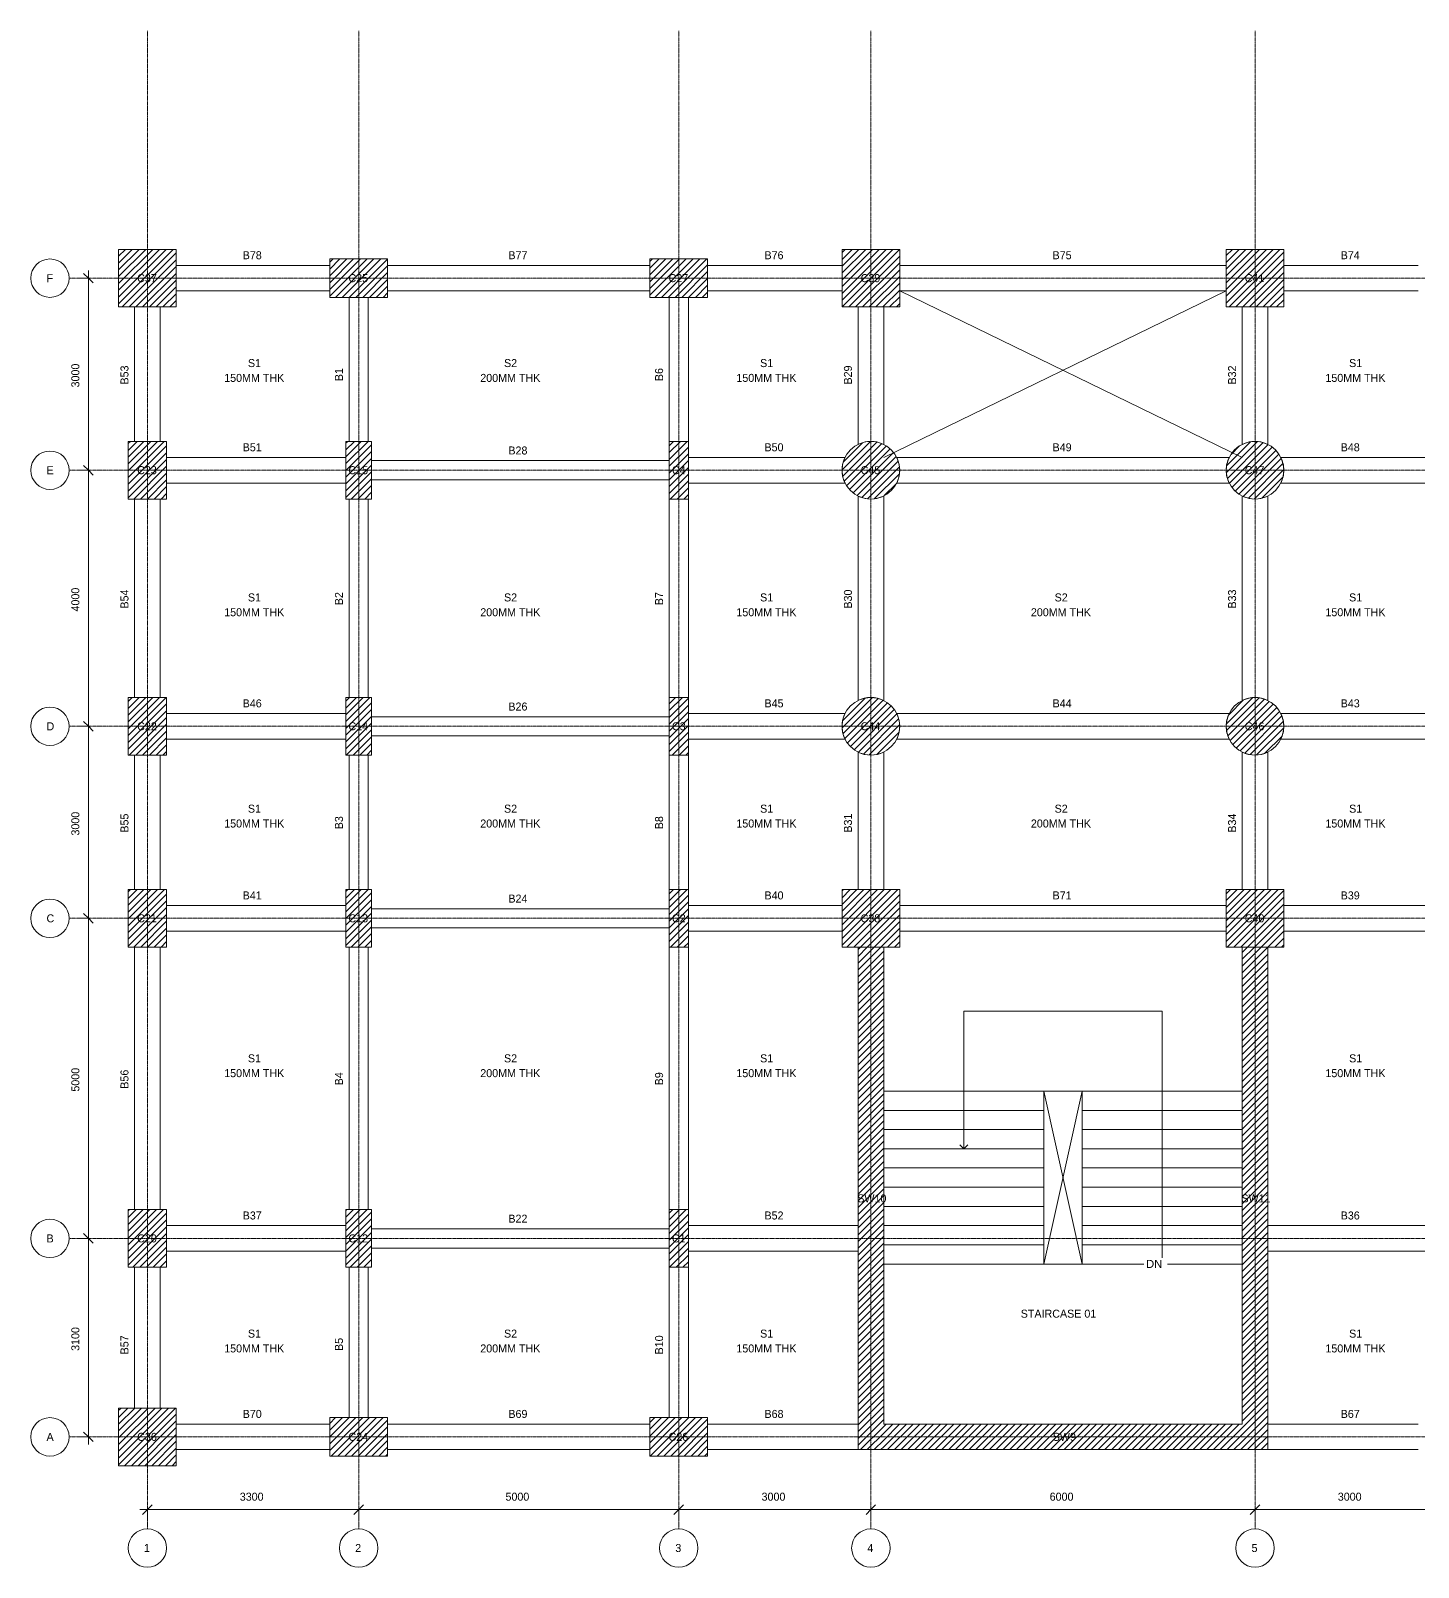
# Model space of a CAD drawing. Header units: millimetres. Extents: x -51718 to 77698, y -8943 to 21865.
# Drawn here: x -2122 to 19550, y -2137 to 21865 of the extents above; entities that cross this region are included whole.
import ezdxf

# ---------------------------------------------------------------- set-up
doc = ezdxf.new("R2010")
doc.units = ezdxf.units.MM
doc.linetypes.add('Grid Line', pattern=[22.225, 12.7, -3.175, 3.175, -3.175])
doc.linetypes.add('Overhead', pattern=[3.96875, 2.38125, -1.5875])
for name, color, linetype, lineweight in [('A-ANNO-DIMS', 211, 'Continuous', 9), ('A-ANNO-DIMS-50', 211, 'Continuous', 9), ('A-DETL', 90, 'Continuous', 18), ('A-FLOR-IDEN', 11, 'Continuous', 9), ('S-BEAM', 12, 'Continuous', 18), ('S-BEAM-IDEN', 2, 'Continuous', 9), ('S-COLS', 52, 'Continuous', 18), ('S-COLS-IDEN', 171, 'Continuous', 9), ('S-GRID', 9, 'Continuous', 9), ('S-GRID-IDEN', 9, 'Continuous', 9), ('S-STRS', 31, 'Continuous', 18), ('S-STRS-ANNO', 31, 'Continuous', 18), ('S-STRS-IDEN', 31, 'Continuous', 18)]:
    doc.layers.add(name, color=color, linetype=linetype, lineweight=lineweight)
doc.styles.add('Arial', font='arial.ttf', dxfattribs={"height": 125})
doc.styles.add('JetBrains Mono', font='JetBrainsMono-VariableFont_wght.ttf', dxfattribs={"height": 125})
doc.dimstyles.new('Diagonal_-_2_5mm_JetBrains_Mono', dxfattribs={"dimscale": 304.8, "dimtxt": 176.918969, "dimasz": 0.492126, "dimexe": 0.393701, "dimexo": 0.246063, "dimgap": 0.287073, "dimtad": 1, "dimdec": 0, "dimzin": 0, "dimdsep": 46, "dimtxsty": 'JetBrains Mono', "dimblk1": 'OBLIQUE', "dimblk2": 'OBLIQUE', "dimsah": 1, "dimcen": 0.09, "dimdle": 0.393701, "dimazin": 0, "dimtfac": 1, "dimtdec": 4, "dimtix": 1, "dimtmove": 0, "dimatfit": 3, "dimfxl": 1, "dimtvp": 1, "dimtfill": 1, "dimtolj": 1, "dimtzin": 0, "dimarcsym": 2})
pattern_1 = [(45, (0, 0), (-53.033, 53.033), [])]

# ---------------------------------------------------------------- blocks, each defined once
blk = doc.blocks.new('Grid - M_Grid Head - Circle-24584-01 1st Floor Lvl_')
at = {"layer": 'S-GRID-IDEN'}
blk.add_circle((0, 0), 6, dxfattribs=at)
blk = doc.blocks.new('DIMBLOCK1-01 1st Floor Lvl_')
at = {"layer": 'A-ANNO-DIMS-50', "lineweight": 35, "transparency": 16777216}
for p, q in [((-300, -1237), (-225, -1162)), ((3000, -1237), (3075, -1162)), ((-300, -1237), (-375, -1312)), ((3000, -1237), (2925, -1312))]:
    blk.add_line(p, q, dxfattribs=at)
at = {"layer": 'A-ANNO-DIMS-50', "transparency": 16777216}
for p, q in [((-420, -1237), (3000, -1237)), ((-300, -1237), (-300, -1206)), ((-300, -1237), (-300, -1357)), ((3000, -1237), (3000, -1206)), ((3000, -1237), (3000, -1357))]:
    blk.add_line(p, q, dxfattribs=at)
at = {"layer": 'A-ANNO-DIMS-50', "color": 0, "transparency": 16777216, "insert": (1143, -972), "char_height": 125, "width": 496.29, "attachment_point": 1, "line_spacing_factor": 1.102871, "style": 'JetBrains Mono', "bg_fill": 3, "box_fill_scale": 1.25, "bg_fill_color": 9, "bg_fill_true_color": 13158600, "bg_fill_transparency": 0}
blk.add_mtext('3300', dxfattribs=at)
blk = doc.blocks.new('_Oblique')
at = {"color": 0, "linetype": 'ByBlock', "lineweight": -2}
blk.add_line((-0.5, -0.5), (0.5, 0.5), dxfattribs=at)
blk = doc.blocks.new('DIMBLOCK2-01 1st Floor Lvl_')
at = {"layer": 'A-ANNO-DIMS-50', "lineweight": 35, "transparency": 16777216}
for p, q in [((3000, -1237), (3075, -1162)), ((8000, -1237), (8075, -1162)), ((3000, -1237), (2925, -1312)), ((8000, -1237), (7925, -1312))]:
    blk.add_line(p, q, dxfattribs=at)
at = {"layer": 'A-ANNO-DIMS-50', "transparency": 16777216}
for p, q in [((3000, -1237), (3000, -1206)), ((3000, -1237), (8000, -1237)), ((3000, -1237), (3000, -1357)), ((8000, -1237), (8000, -1206)), ((8000, -1237), (8000, -1357))]:
    blk.add_line(p, q, dxfattribs=at)
at = {"layer": 'A-ANNO-DIMS-50', "color": 0, "transparency": 16777216, "insert": (5293, -972), "char_height": 125, "width": 496.29, "attachment_point": 1, "line_spacing_factor": 1.102871, "style": 'JetBrains Mono', "bg_fill": 3, "box_fill_scale": 1.25, "bg_fill_color": 9, "bg_fill_true_color": 13158600, "bg_fill_transparency": 0}
blk.add_mtext('5000', dxfattribs=at)
blk = doc.blocks.new('DIMBLOCK3-01 1st Floor Lvl_')
at = {"layer": 'A-ANNO-DIMS-50', "lineweight": 35, "transparency": 16777216}
for p, q in [((8000, -1237), (8075, -1162)), ((11000, -1237), (11075, -1162)), ((8000, -1237), (7925, -1312)), ((11000, -1237), (10925, -1312))]:
    blk.add_line(p, q, dxfattribs=at)
at = {"layer": 'A-ANNO-DIMS-50', "transparency": 16777216}
for p, q in [((8000, -1237), (8000, -1206)), ((8000, -1237), (11000, -1237)), ((8000, -1237), (8000, -1357)), ((11000, -1237), (11000, -1206)), ((11000, -1237), (11000, -1357))]:
    blk.add_line(p, q, dxfattribs=at)
at = {"layer": 'A-ANNO-DIMS-50', "color": 0, "transparency": 16777216, "insert": (9293, -972), "char_height": 125, "width": 496.29, "attachment_point": 1, "line_spacing_factor": 1.102871, "style": 'JetBrains Mono', "bg_fill": 3, "box_fill_scale": 1.25, "bg_fill_color": 9, "bg_fill_true_color": 13158600, "bg_fill_transparency": 0}
blk.add_mtext('3000', dxfattribs=at)
blk = doc.blocks.new('DIMBLOCK4-01 1st Floor Lvl_')
at = {"layer": 'A-ANNO-DIMS-50', "lineweight": 35, "transparency": 16777216}
for p, q in [((11000, -1237), (11075, -1162)), ((17000, -1237), (17075, -1162)), ((11000, -1237), (10925, -1312)), ((17000, -1237), (16925, -1312))]:
    blk.add_line(p, q, dxfattribs=at)
at = {"layer": 'A-ANNO-DIMS-50', "transparency": 16777216}
for p, q in [((11000, -1237), (11000, -1206)), ((11000, -1237), (17000, -1237)), ((11000, -1237), (11000, -1357)), ((17000, -1237), (17000, -1206)), ((17000, -1237), (17000, -1357))]:
    blk.add_line(p, q, dxfattribs=at)
at = {"layer": 'A-ANNO-DIMS-50', "color": 0, "transparency": 16777216, "insert": (13793, -972), "char_height": 125, "width": 496.29, "attachment_point": 1, "line_spacing_factor": 1.102871, "style": 'JetBrains Mono', "bg_fill": 3, "box_fill_scale": 1.25, "bg_fill_color": 9, "bg_fill_true_color": 13158600, "bg_fill_transparency": 0}
blk.add_mtext('6000', dxfattribs=at)
blk = doc.blocks.new('DIMBLOCK5-01 1st Floor Lvl_')
at = {"layer": 'A-ANNO-DIMS-50', "lineweight": 35, "transparency": 16777216}
for p, q in [((17000, -1237), (17075, -1162)), ((20000, -1237), (20075, -1162)), ((17000, -1237), (16925, -1312)), ((20000, -1237), (19925, -1312))]:
    blk.add_line(p, q, dxfattribs=at)
at = {"layer": 'A-ANNO-DIMS-50', "transparency": 16777216}
for p, q in [((17000, -1237), (17000, -1206)), ((17000, -1237), (20000, -1237)), ((17000, -1237), (17000, -1357)), ((20000, -1237), (20000, -1206)), ((20000, -1237), (20000, -1357))]:
    blk.add_line(p, q, dxfattribs=at)
at = {"layer": 'A-ANNO-DIMS-50', "color": 0, "transparency": 16777216, "insert": (18293, -972), "char_height": 125, "width": 496.29, "attachment_point": 1, "line_spacing_factor": 1.102871, "style": 'JetBrains Mono', "bg_fill": 3, "box_fill_scale": 1.25, "bg_fill_color": 9, "bg_fill_true_color": 13158600, "bg_fill_transparency": 0}
blk.add_mtext('3000', dxfattribs=at)
blk = doc.blocks.new('DIMBLOCK8-01 1st Floor Lvl_')
at = {"layer": 'A-ANNO-DIMS-50', "lineweight": 35, "transparency": 16777216}
for p, q in [((-1222, 18000), (-1297, 18075)), ((-1222, 18000), (-1147, 17925)), ((-1222, 15000), (-1297, 15075)), ((-1222, 15000), (-1147, 14925))]:
    blk.add_line(p, q, dxfattribs=at)
at = {"layer": 'A-ANNO-DIMS-50', "transparency": 16777216}
for p, q in [((-1222, 18120), (-1222, 15000)), ((-1222, 18000), (-1342, 18000)), ((-1222, 18000), (-1191, 18000)), ((-1222, 15000), (-1342, 15000)), ((-1222, 15000), (-1191, 15000))]:
    blk.add_line(p, q, dxfattribs=at)
at = {"layer": 'A-ANNO-DIMS-50', "color": 0, "transparency": 16777216, "insert": (-1488, 16293), "char_height": 125, "width": 496.29, "attachment_point": 1, "rotation": 90, "line_spacing_factor": 1.102871, "style": 'JetBrains Mono', "bg_fill": 3, "box_fill_scale": 1.25, "bg_fill_color": 9, "bg_fill_true_color": 13158600, "bg_fill_transparency": 0}
blk.add_mtext('3000', dxfattribs=at)
blk = doc.blocks.new('DIMBLOCK9-01 1st Floor Lvl_')
at = {"layer": 'A-ANNO-DIMS-50', "transparency": 16777216}
for p, q in [((-1222, 15000), (-1342, 15000)), ((-1222, 15000), (-1222, 11000)), ((-1222, 15000), (-1191, 15000)), ((-1222, 11000), (-1342, 11000)), ((-1222, 11000), (-1191, 11000))]:
    blk.add_line(p, q, dxfattribs=at)
at = {"layer": 'A-ANNO-DIMS-50', "lineweight": 35, "transparency": 16777216}
for p, q in [((-1222, 15000), (-1297, 15075)), ((-1222, 15000), (-1147, 14925)), ((-1222, 11000), (-1297, 11075)), ((-1222, 11000), (-1147, 10925))]:
    blk.add_line(p, q, dxfattribs=at)
at = {"layer": 'A-ANNO-DIMS-50', "color": 0, "transparency": 16777216, "insert": (-1488, 12793), "char_height": 125, "width": 496.29, "attachment_point": 1, "rotation": 90, "line_spacing_factor": 1.102871, "style": 'JetBrains Mono', "bg_fill": 3, "box_fill_scale": 1.25, "bg_fill_color": 9, "bg_fill_true_color": 13158600, "bg_fill_transparency": 0}
blk.add_mtext('4000', dxfattribs=at)
blk = doc.blocks.new('DIMBLOCK10-01 1st Floor Lvl_')
at = {"layer": 'A-ANNO-DIMS-50', "lineweight": 35, "transparency": 16777216}
for p, q in [((-1222, 11000), (-1297, 11075)), ((-1222, 11000), (-1147, 10925)), ((-1222, 8000), (-1297, 8075)), ((-1222, 8000), (-1147, 7925))]:
    blk.add_line(p, q, dxfattribs=at)
at = {"layer": 'A-ANNO-DIMS-50', "transparency": 16777216}
for p, q in [((-1222, 11000), (-1342, 11000)), ((-1222, 11000), (-1222, 8000)), ((-1222, 11000), (-1191, 11000)), ((-1222, 8000), (-1342, 8000)), ((-1222, 8000), (-1191, 8000))]:
    blk.add_line(p, q, dxfattribs=at)
at = {"layer": 'A-ANNO-DIMS-50', "color": 0, "transparency": 16777216, "insert": (-1488, 9293), "char_height": 125, "width": 496.29, "attachment_point": 1, "rotation": 90, "line_spacing_factor": 1.102871, "style": 'JetBrains Mono', "bg_fill": 3, "box_fill_scale": 1.25, "bg_fill_color": 9, "bg_fill_true_color": 13158600, "bg_fill_transparency": 0}
blk.add_mtext('3000', dxfattribs=at)
blk = doc.blocks.new('DIMBLOCK11-01 1st Floor Lvl_')
at = {"layer": 'A-ANNO-DIMS-50', "transparency": 16777216}
for p, q in [((-1222, 8000), (-1342, 8000)), ((-1222, 8000), (-1222, 3000)), ((-1222, 8000), (-1191, 8000)), ((-1222, 3000), (-1342, 3000)), ((-1222, 3000), (-1191, 3000))]:
    blk.add_line(p, q, dxfattribs=at)
at = {"layer": 'A-ANNO-DIMS-50', "lineweight": 35, "transparency": 16777216}
for p, q in [((-1222, 8000), (-1297, 8075)), ((-1222, 8000), (-1147, 7925)), ((-1222, 3000), (-1297, 3075)), ((-1222, 3000), (-1147, 2925))]:
    blk.add_line(p, q, dxfattribs=at)
at = {"layer": 'A-ANNO-DIMS-50', "color": 0, "transparency": 16777216, "insert": (-1488, 5293), "char_height": 125, "width": 496.29, "attachment_point": 1, "rotation": 90, "line_spacing_factor": 1.102871, "style": 'JetBrains Mono', "bg_fill": 3, "box_fill_scale": 1.25, "bg_fill_color": 9, "bg_fill_true_color": 13158600, "bg_fill_transparency": 0}
blk.add_mtext('5000', dxfattribs=at)
blk = doc.blocks.new('DIMBLOCK12-01 1st Floor Lvl_')
at = {"layer": 'A-ANNO-DIMS-50', "transparency": 16777216}
for p, q in [((-1222, 3000), (-1342, 3000)), ((-1222, 3000), (-1222, -220)), ((-1222, 3000), (-1191, 3000)), ((-1222, -100), (-1342, -100)), ((-1222, -100), (-1191, -100))]:
    blk.add_line(p, q, dxfattribs=at)
at = {"layer": 'A-ANNO-DIMS-50', "lineweight": 35, "transparency": 16777216}
for p, q in [((-1222, 3000), (-1297, 3075)), ((-1222, 3000), (-1147, 2925)), ((-1222, -100), (-1297, -25)), ((-1222, -100), (-1147, -175))]:
    blk.add_line(p, q, dxfattribs=at)
at = {"layer": 'A-ANNO-DIMS-50', "color": 0, "transparency": 16777216, "insert": (-1488, 1243), "char_height": 125, "width": 496.29, "attachment_point": 1, "rotation": 90, "line_spacing_factor": 1.102871, "style": 'JetBrains Mono', "bg_fill": 3, "box_fill_scale": 1.25, "bg_fill_color": 9, "bg_fill_true_color": 13158600, "bg_fill_transparency": 0}
blk.add_mtext('3100', dxfattribs=at)

msp = doc.modelspace()

# ---------------------------------------------------------------- hatches: boundary and pattern name
at = {"layer": 'S-COLS'}
h = msp.add_hatch(dxfattribs=at)
h.set_pattern_fill('FP_1', color=8, style=0, pattern_type=2)
h.set_pattern_definition(pattern_1)
h.paths.add_polyline_path([(150, 17550), (150, 18450), (-750, 18450), (-750, 17550)])
h = msp.add_hatch(dxfattribs=at)
h.set_pattern_fill('FP_1', color=8, style=0, pattern_type=2)
h.set_pattern_definition(pattern_1)
h.paths.add_polyline_path([(3450, 17700), (3450, 18300), (2550, 18300), (2550, 17700)])
h = msp.add_hatch(dxfattribs=at)
h.set_pattern_fill('FP_1', color=8, style=0, pattern_type=2)
h.set_pattern_definition(pattern_1)
h.paths.add_polyline_path([(8450, 17700), (8450, 18300), (7550, 18300), (7550, 17700)])
h = msp.add_hatch(dxfattribs=at)
h.set_pattern_fill('FP_1', color=8, style=0, pattern_type=2)
h.set_pattern_definition(pattern_1)
h.paths.add_polyline_path([(11450, 17550), (11450, 18450), (10550, 18450), (10550, 17550)])
h = msp.add_hatch(dxfattribs=at)
h.set_pattern_fill('FP_1', color=8, style=0, pattern_type=2)
h.set_pattern_definition(pattern_1)
h.paths.add_polyline_path([(17450, 17550), (17450, 18450), (16550, 18450), (16550, 17550)])
h = msp.add_hatch(dxfattribs=at)
h.set_pattern_fill('FP_1', color=8, style=0, pattern_type=2)
h.set_pattern_definition(pattern_1)
h.paths.add_polyline_path([(0, 14550), (0, 15450), (-600, 15450), (-600, 14550)])
h = msp.add_hatch(dxfattribs=at)
h.set_pattern_fill('FP_1', color=8, style=0, pattern_type=2)
h.set_pattern_definition(pattern_1)
h.paths.add_polyline_path([(3200, 14550), (3200, 15450), (2800, 15450), (2800, 14550)])
h = msp.add_hatch(dxfattribs=at)
h.set_pattern_fill('FP_1', color=8, style=0, pattern_type=2)
h.set_pattern_definition(pattern_1)
h.paths.add_polyline_path([(8150, 14550), (8150, 15450), (7850, 15450), (7850, 14550)])
h = msp.add_hatch(dxfattribs=at)
h.set_pattern_fill('FP_1', color=8, style=0, pattern_type=2)
h.set_pattern_definition(pattern_1)
h.paths.add_polyline_path([(10962.8, 14551.5), (11037.2, 14551.5), (11110.5, 14563.8), (11180.8, 14587.9), (11246.1, 14623.3), (11304.8, 14668.9), (11355.1, 14723.6), (11395.8, 14785.8), (11425.6, 14853.9), (11443.9, 14925.9), (11450, 15000), (11443.9, 15074.1), (11425.6, 15146.1), (11395.8, 15214.2), (11355.1, 15276.4), (11304.8, 15331.1), (11246.1, 15376.7), (11180.8, 15412.1), (11110.5, 15436.2), (11037.2, 15448.5), (10962.8, 15448.5), (10889.5, 15436.2), (10819.2, 15412.1), (10753.9, 15376.7), (10695.2, 15331.1), (10644.9, 15276.4), (10604.2, 15214.2), (10574.4, 15146.1), (10556.1, 15074.1), (10550, 15000), (10556.1, 14925.9), (10574.4, 14853.9), (10604.2, 14785.8), (10644.9, 14723.6), (10695.2, 14668.9), (10753.9, 14623.3), (10819.2, 14587.9), (10889.5, 14563.8)])
h = msp.add_hatch(dxfattribs=at)
h.set_pattern_fill('FP_1', color=8, style=0, pattern_type=2)
h.set_pattern_definition(pattern_1)
h.paths.add_polyline_path([(16962.8, 14551.5), (17037.2, 14551.5), (17110.5, 14563.8), (17180.8, 14587.9), (17246.1, 14623.3), (17304.8, 14668.9), (17355.1, 14723.6), (17395.8, 14785.8), (17425.6, 14853.9), (17443.9, 14925.9), (17450, 15000), (17443.9, 15074.1), (17425.6, 15146.1), (17395.8, 15214.2), (17355.1, 15276.4), (17304.8, 15331.1), (17246.1, 15376.7), (17180.8, 15412.1), (17110.5, 15436.2), (17037.2, 15448.5), (16962.8, 15448.5), (16889.5, 15436.2), (16819.2, 15412.1), (16753.9, 15376.7), (16695.2, 15331.1), (16644.9, 15276.4), (16604.2, 15214.2), (16574.4, 15146.1), (16556.1, 15074.1), (16550, 15000), (16556.1, 14925.9), (16574.4, 14853.9), (16604.2, 14785.8), (16644.9, 14723.6), (16695.2, 14668.9), (16753.9, 14623.3), (16819.2, 14587.9), (16889.5, 14563.8)])
h = msp.add_hatch(dxfattribs=at)
h.set_pattern_fill('FP_1', color=8, style=0, pattern_type=2)
h.set_pattern_definition(pattern_1)
h.paths.add_polyline_path([(0, 10550), (0, 11450), (-600, 11450), (-600, 10550)])
h = msp.add_hatch(dxfattribs=at)
h.set_pattern_fill('FP_1', color=8, style=0, pattern_type=2)
h.set_pattern_definition(pattern_1)
h.paths.add_polyline_path([(3200, 10550), (3200, 11450), (2800, 11450), (2800, 10550)])
h = msp.add_hatch(dxfattribs=at)
h.set_pattern_fill('FP_1', color=8, style=0, pattern_type=2)
h.set_pattern_definition(pattern_1)
h.paths.add_polyline_path([(8150, 10550), (8150, 11450), (7850, 11450), (7850, 10550)])
h = msp.add_hatch(dxfattribs=at)
h.set_pattern_fill('FP_1', color=8, style=0, pattern_type=2)
h.set_pattern_definition(pattern_1)
h.paths.add_polyline_path([(10962.8, 10551.5), (11037.2, 10551.5), (11110.5, 10563.8), (11180.8, 10587.9), (11246.1, 10623.3), (11304.8, 10668.9), (11355.1, 10723.6), (11395.8, 10785.8), (11425.6, 10853.9), (11443.9, 10925.9), (11450, 11000), (11443.9, 11074.1), (11425.6, 11146.1), (11395.8, 11214.2), (11355.1, 11276.4), (11304.8, 11331.1), (11246.1, 11376.7), (11180.8, 11412.1), (11110.5, 11436.2), (11037.2, 11448.5), (10962.8, 11448.5), (10889.5, 11436.2), (10819.2, 11412.1), (10753.9, 11376.7), (10695.2, 11331.1), (10644.9, 11276.4), (10604.2, 11214.2), (10574.4, 11146.1), (10556.1, 11074.1), (10550, 11000), (10556.1, 10925.9), (10574.4, 10853.9), (10604.2, 10785.8), (10644.9, 10723.6), (10695.2, 10668.9), (10753.9, 10623.3), (10819.2, 10587.9), (10889.5, 10563.8)])
h = msp.add_hatch(dxfattribs=at)
h.set_pattern_fill('FP_1', color=8, style=0, pattern_type=2)
h.set_pattern_definition(pattern_1)
h.paths.add_polyline_path([(17037.2, 10551.5), (17110.5, 10563.8), (17180.8, 10587.9), (17246.1, 10623.3), (17304.8, 10668.9), (17355.1, 10723.6), (17395.8, 10785.8), (17425.6, 10853.9), (17443.9, 10925.9), (17450, 11000), (17443.9, 11074.1), (17425.6, 11146.1), (17395.8, 11214.2), (17355.1, 11276.4), (17304.8, 11331.1), (17246.1, 11376.7), (17180.8, 11412.1), (17110.5, 11436.2), (17037.2, 11448.5), (16962.8, 11448.5), (16889.5, 11436.2), (16819.2, 11412.1), (16753.9, 11376.7), (16695.2, 11331.1), (16644.9, 11276.4), (16604.2, 11214.2), (16574.4, 11146.1), (16556.1, 11074.1), (16550, 11000), (16556.1, 10925.9), (16574.4, 10853.9), (16604.2, 10785.8), (16644.9, 10723.6), (16695.2, 10668.9), (16753.9, 10623.3), (16819.2, 10587.9), (16889.5, 10563.8), (16962.8, 10551.5)])
h = msp.add_hatch(dxfattribs=at)
h.set_pattern_fill('FP_2', color=8, style=0, pattern_type=2)
h.set_pattern_definition(pattern_1)
h.paths.add_polyline_path([(0, 7550), (0, 8450), (-600, 8450), (-600, 7550)])
h = msp.add_hatch(dxfattribs=at)
h.set_pattern_fill('FP_1', color=8, style=0, pattern_type=2)
h.set_pattern_definition(pattern_1)
h.paths.add_polyline_path([(3200, 7550), (3200, 8450), (2800, 8450), (2800, 7550)])
h = msp.add_hatch(dxfattribs=at)
h.set_pattern_fill('FP_1', color=8, style=0, pattern_type=2)
h.set_pattern_definition(pattern_1)
h.paths.add_polyline_path([(8150, 7550), (8150, 8450), (7850, 8450), (7850, 7550)])
h = msp.add_hatch(dxfattribs=at)
h.set_pattern_fill('FP_1', color=8, style=0, pattern_type=2)
h.set_pattern_definition(pattern_1)
h.paths.add_polyline_path([(11450, 7550), (11450, 8450), (10550, 8450), (10550, 7550)])
h = msp.add_hatch(dxfattribs=at)
h.set_pattern_fill('FP_1', color=8, style=0, pattern_type=2)
h.set_pattern_definition(pattern_1)
h.paths.add_polyline_path([(17450, 7550), (17450, 8450), (16550, 8450), (16550, 7550)])
h = msp.add_hatch(dxfattribs=at)
h.set_pattern_fill('FP_1', color=8, style=0, pattern_type=2)
h.set_pattern_definition(pattern_1)
h.paths.add_polyline_path([(11200, -300), (11200, 7550), (10800, 7550), (10800, -300)])
h = msp.add_hatch(dxfattribs=at)
h.set_pattern_fill('FP_1', color=8, style=0, pattern_type=2)
h.set_pattern_definition(pattern_1)
h.paths.add_polyline_path([(17200, -300), (17200, 7550), (16800, 7550), (16800, -300)])
h = msp.add_hatch(dxfattribs=at)
h.set_pattern_fill('FP_1', color=8, style=0, pattern_type=2)
h.set_pattern_definition(pattern_1)
h.paths.add_polyline_path([(0, 2550), (0, 3450), (-600, 3450), (-600, 2550)])
h = msp.add_hatch(dxfattribs=at)
h.set_pattern_fill('FP_1', color=8, style=0, pattern_type=2)
h.set_pattern_definition(pattern_1)
h.paths.add_polyline_path([(3200, 2550), (3200, 3450), (2800, 3450), (2800, 2550)])
h = msp.add_hatch(dxfattribs=at)
h.set_pattern_fill('FP_1', color=8, style=0, pattern_type=2)
h.set_pattern_definition(pattern_1)
h.paths.add_polyline_path([(7850, 2550), (8150, 2550), (8150, 3450), (7850, 3450), (7850, 3395.8)])
h = msp.add_hatch(dxfattribs=at)
h.set_pattern_fill('FP_1', color=8, style=0, pattern_type=2)
h.set_pattern_definition(pattern_1)
h.paths.add_polyline_path([(150, -550), (150, 350), (-750, 350), (-750, -550)])
h = msp.add_hatch(dxfattribs=at)
h.set_pattern_fill('FP_1', color=8, style=0, pattern_type=2)
h.set_pattern_definition(pattern_1)
h.paths.add_polyline_path([(3450, -400), (3450, 200), (2550, 200), (2550, -400)])
h = msp.add_hatch(dxfattribs=at)
h.set_pattern_fill('FP_1', color=8, style=0, pattern_type=2)
h.set_pattern_definition(pattern_1)
h.paths.add_polyline_path([(8450, -400), (8450, 200), (7550, 200), (7550, -400)])
h = msp.add_hatch(dxfattribs=at)
h.set_pattern_fill('FP_1', color=8, style=0, pattern_type=2)
h.set_pattern_definition(pattern_1)
h.paths.add_polyline_path([(16800, -300), (16800, 100), (11200, 100), (11200, -300), (14379, -300)])

# ---------------------------------------------------------------- linework, layer by layer
at = {"layer": 'A-DETL'}
for p, q in [((16550, 17800), (11200, 15200)), ((11450, 17800), (16800, 15200)), ((13700, 5300), (14300, 2600)), ((13700, 2600), (14300, 5300))]:
    msp.add_line(p, q, dxfattribs=at)
at = {"layer": 'S-BEAM'}
for p, q in [((150, 18200), (150, 17800)), ((2550, 18200), (150, 18200)), ((2550, 17800), (2550, 18200)), ((3450, 18200), (3450, 17800)), ((7550, 18200), (3450, 18200)), ((7550, 17800), (7550, 18200)), ((8450, 18200), (8450, 17800)), ((10550, 18200), (8450, 18200)), ((10550, 17800), (10550, 18200)), ((11450, 18200), (11450, 17800)), ((16550, 18200), (11450, 18200)), ((16550, 17800), (16550, 18200)), ((17450, 18200), (17450, 17800)), ((19550, 18200), (17450, 18200)), ((150, 17800), (2550, 17800)), ((3450, 17800), (7550, 17800)), ((8450, 17800), (10550, 17800)), ((11450, 17800), (16550, 17800)), ((17450, 17800), (19550, 17800)), ((-100, 17550), (-500, 17550)), ((-500, 17550), (-500, 15450)), ((-100, 15450), (-100, 17550)), ((3150, 17700), (2850, 17700)), ((2850, 17700), (2850, 15450)), ((3150, 15450), (3150, 17700)), ((8150, 17700), (7850, 17700)), ((7850, 17700), (7850, 15450)), ((8150, 15450), (8150, 17700)), ((11200, 17550), (10800, 17550)), ((10800, 17550), (10800, 15403.1)), ((11200, 15403.1), (11200, 17550)), ((17200, 17550), (16800, 17550)), ((16800, 17550), (16800, 15403.1)), ((17200, 15403.1), (17200, 17550)), ((-500, 15450), (-100, 15450)), ((2850, 15450), (3150, 15450)), ((7850, 15450), (8150, 15450)), ((0, 15200), (0, 14800)), ((2800, 15200), (0, 15200)), ((2800, 14800), (2800, 15200)), ((3200, 15150), (3200, 14850)), ((7850, 15150), (3200, 15150)), ((7850, 14850), (7850, 15150)), ((8150, 15200), (8150, 14800)), ((10596.9, 15200), (8150, 15200)), ((16596.9, 15200), (11403.1, 15200)), ((19850, 15200), (17403.1, 15200)), ((0, 14800), (2800, 14800)), ((3200, 14850), (7850, 14850)), ((8150, 14800), (10596.9, 14800)), ((11403.1, 14800), (16596.9, 14800)), ((17403.1, 14800), (19850, 14800)), ((-100, 14550), (-500, 14550)), ((-500, 14550), (-500, 11450)), ((-100, 11450), (-100, 14550)), ((3150, 14550), (2850, 14550)), ((2850, 14550), (2850, 11450)), ((3150, 11450), (3150, 14550)), ((8150, 14550), (7850, 14550)), ((7850, 14550), (7850, 11450)), ((8150, 11450), (8150, 14550)), ((10800, 14596.9), (10800, 11403.1)), ((11200, 11403.1), (11200, 14596.9)), ((16800, 14596.9), (16800, 11403.1)), ((17200, 11403.1), (17200, 14596.9)), ((-500, 11450), (-100, 11450)), ((2850, 11450), (3150, 11450)), ((7850, 11450), (8150, 11450)), ((0, 11200), (0, 10800)), ((2800, 11200), (0, 11200)), ((2800, 10800), (2800, 11200)), ((3200, 11150), (3200, 10850)), ((7850, 11150), (3200, 11150)), ((7850, 10850), (7850, 11150)), ((8150, 11200), (8150, 10800)), ((10596.9, 11200), (8150, 11200)), ((16596.9, 11200), (11403.1, 11200)), ((19850, 11200), (17403.1, 11200)), ((3200, 10850), (7850, 10850)), ((0, 10800), (2800, 10800)), ((8150, 10800), (10596.9, 10800)), ((10800, 10596.9), (10800, 8450)), ((11200, 8450), (11200, 10596.9)), ((11403.1, 10800), (16596.9, 10800)), ((16800, 10596.9), (16800, 8450)), ((17200, 8450), (17200, 10596.9)), ((17403.1, 10800), (19850, 10800)), ((-100, 10550), (-500, 10550)), ((-500, 10550), (-500, 8450)), ((-100, 8450), (-100, 10550)), ((3150, 10550), (2850, 10550)), ((2850, 10550), (2850, 8450)), ((3150, 8450), (3150, 10550)), ((8150, 10550), (7850, 10550)), ((7850, 10550), (7850, 8450)), ((8150, 8450), (8150, 10550)), ((-500, 8450), (-100, 8450)), ((2850, 8450), (3150, 8450)), ((7850, 8450), (8150, 8450)), ((10800, 8450), (11200, 8450)), ((16800, 8450), (17200, 8450)), ((0, 8200), (0, 7800)), ((2800, 8200), (0, 8200)), ((2800, 7800), (2800, 8200)), ((8150, 8200), (8150, 7800)), ((10550, 8200), (8150, 8200)), ((10550, 7800), (10550, 8200)), ((11450, 8200), (11450, 7800)), ((16550, 8200), (11450, 8200)), ((16550, 7800), (16550, 8200)), ((17450, 8200), (17450, 7800)), ((19850, 8200), (17450, 8200)), ((3200, 8150), (3200, 7850)), ((7850, 8150), (3200, 8150)), ((7850, 7850), (7850, 8150)), ((0, 7800), (2800, 7800)), ((3200, 7850), (7850, 7850)), ((8150, 7800), (10550, 7800)), ((11450, 7800), (16550, 7800)), ((17450, 7800), (19850, 7800)), ((-100, 7550), (-500, 7550)), ((-500, 7550), (-500, 3450)), ((-100, 3450), (-100, 7550)), ((3150, 7550), (2850, 7550)), ((2850, 7550), (2850, 3450)), ((3150, 3450), (3150, 7550)), ((8150, 7550), (7850, 7550)), ((7850, 7550), (7850, 3450)), ((8150, 3450), (8150, 7550)), ((-500, 3450), (-100, 3450)), ((2850, 3450), (3150, 3450)), ((7850, 3450), (8150, 3450)), ((0, 3200), (0, 2800)), ((2800, 3200), (0, 3200)), ((2800, 2800), (2800, 3200)), ((3200, 3150), (3200, 2850)), ((7850, 3150), (3200, 3150)), ((7850, 2850), (7850, 3150)), ((8150, 3200), (8150, 2800)), ((10800, 3200), (8150, 3200)), ((10800, 2800), (10800, 3200)), ((17200, 3200), (17200, 2800)), ((19850, 3200), (17200, 3200)), ((0, 2800), (2800, 2800)), ((3200, 2850), (7850, 2850)), ((8150, 2800), (10800, 2800)), ((17200, 2800), (19850, 2800)), ((-100, 2550), (-500, 2550)), ((-500, 2550), (-500, 350)), ((-100, 350), (-100, 2550)), ((3150, 2550), (2850, 2550)), ((2850, 2550), (2850, 200)), ((3150, 200), (3150, 2550)), ((8150, 2550), (7850, 2550)), ((7850, 2550), (7850, 200)), ((8150, 200), (8150, 2550)), ((-500, 350), (-100, 350)), ((150, 100), (150, -300)), ((2550, 100), (150, 100)), ((2550, -300), (2550, 100)), ((2850, 200), (3150, 200)), ((3450, 100), (3450, -300)), ((7550, 100), (3450, 100)), ((7550, -300), (7550, 100)), ((7850, 200), (8150, 200)), ((8450, 100), (8450, -300)), ((10800, 100), (8450, 100)), ((10800, -300), (10800, 100)), ((17200, 100), (17200, -300)), ((19550, 100), (17200, 100)), ((150, -300), (2550, -300)), ((3450, -300), (7550, -300)), ((8450, -300), (10800, -300)), ((17200, -300), (19550, -300))]:
    msp.add_line(p, q, dxfattribs=at)
for centre, start, end in [((11000, 15000), 63.6122, 116.3878), ((17000, 15000), 63.6122, 116.3878), ((11000, 15000), 153.6122, 180), ((11000, 15000), 0, 26.3878), ((17000, 15000), 153.6122, 180), ((17000, 15000), 0, 26.3878), ((11000, 15000), 180, 206.3878), ((11000, 15000), 333.6122, 0), ((17000, 15000), 180, 206.3878), ((17000, 15000), 333.6122, 0), ((11000, 15000), 243.6122, 296.3878), ((17000, 15000), 243.6122, 296.3878), ((11000, 11000), 63.6122, 116.3878), ((17000, 11000), 63.6122, 116.3878), ((11000, 11000), 153.6122, 180), ((11000, 11000), 0, 26.3878), ((17000, 11000), 153.6122, 180), ((17000, 11000), 0, 26.3878), ((11000, 11000), 180, 206.3878), ((11000, 11000), 333.6122, 0), ((17000, 11000), 180, 206.3878), ((17000, 11000), 333.6122, 0), ((11000, 11000), 243.6122, 296.3878), ((17000, 11000), 243.6122, 296.3878)]:
    msp.add_arc(centre, 450, start, end, dxfattribs=at)
at = {"layer": 'S-COLS'}
for p, q in [((-750, 18450), (150, 18450)), ((-750, 17550), (-750, 18450)), ((150, 18450), (150, 17550)), ((2550, 18300), (3450, 18300)), ((2550, 17700), (2550, 18300)), ((3450, 18300), (3450, 17700)), ((7550, 18300), (8450, 18300)), ((7550, 17700), (7550, 18300)), ((8450, 18300), (8450, 17700)), ((10550, 18450), (11450, 18450)), ((10550, 17550), (10550, 18450)), ((11450, 18450), (11450, 17550)), ((16550, 18450), (17450, 18450)), ((16550, 17550), (16550, 18450)), ((17450, 18450), (17450, 17550)), ((150, 17550), (-750, 17550)), ((3450, 17700), (2550, 17700)), ((8450, 17700), (7550, 17700)), ((11450, 17550), (10550, 17550)), ((17450, 17550), (16550, 17550)), ((-600, 15450), (0, 15450)), ((-600, 14550), (-600, 15450)), ((0, 15450), (0, 14550)), ((2800, 15450), (3200, 15450)), ((2800, 14550), (2800, 15450)), ((3200, 15450), (3200, 14550)), ((7850, 15450), (8150, 15450)), ((7850, 14550), (7850, 15450)), ((8150, 15450), (8150, 14550)), ((0, 14550), (-600, 14550)), ((3200, 14550), (2800, 14550)), ((8150, 14550), (7850, 14550)), ((-600, 11450), (0, 11450)), ((-600, 10550), (-600, 11450)), ((0, 11450), (0, 10550)), ((2800, 11450), (3200, 11450)), ((2800, 10550), (2800, 11450)), ((3200, 11450), (3200, 10550)), ((7850, 11450), (8150, 11450)), ((7850, 10550), (7850, 11450)), ((8150, 11450), (8150, 10550)), ((0, 10550), (-600, 10550)), ((3200, 10550), (2800, 10550)), ((8150, 10550), (7850, 10550)), ((-600, 8450), (0, 8450)), ((-600, 7550), (-600, 8450)), ((0, 8450), (0, 7550)), ((2800, 8450), (3200, 8450)), ((2800, 7550), (2800, 8450)), ((3200, 8450), (3200, 7550)), ((7850, 8450), (8150, 8450)), ((7850, 7550), (7850, 8450)), ((8150, 8450), (8150, 7550)), ((10550, 8450), (11450, 8450)), ((10550, 7550), (10550, 8450)), ((11450, 8450), (11450, 7550)), ((16550, 8450), (17450, 8450)), ((16550, 7550), (16550, 8450)), ((17450, 8450), (17450, 7550)), ((0, 7550), (-600, 7550)), ((3200, 7550), (2800, 7550)), ((8150, 7550), (7850, 7550)), ((11450, 7550), (10550, 7550)), ((10800, 7550), (11200, 7550)), ((10800, -300), (10800, 7550)), ((11200, 7550), (11200, 100)), ((17450, 7550), (16550, 7550)), ((16800, 7550), (17200, 7550)), ((16800, 100), (16800, 7550)), ((17200, 7550), (17200, -300)), ((-600, 3450), (0, 3450)), ((-600, 2550), (-600, 3450)), ((0, 3450), (0, 2550)), ((2800, 3450), (3200, 3450)), ((2800, 2550), (2800, 3450)), ((3200, 3450), (3200, 2550)), ((7850, 3450), (8150, 3450)), ((7850, 2550), (7850, 3450)), ((8150, 3450), (8150, 2550)), ((0, 2550), (-600, 2550)), ((3200, 2550), (2800, 2550)), ((8150, 2550), (7850, 2550)), ((-750, 350), (150, 350)), ((-750, -550), (-750, 350)), ((150, 350), (150, -550)), ((2550, 200), (3450, 200)), ((2550, -400), (2550, 200)), ((3450, 200), (3450, -400)), ((7550, 200), (8450, 200)), ((7550, -400), (7550, 200)), ((8450, 200), (8450, -400)), ((11200, 100), (16800, 100)), ((3450, -400), (2550, -400)), ((8450, -400), (7550, -400)), ((11200, -300), (10800, -300)), ((16800, -300), (11200, -300)), ((17200, -300), (16800, -300)), ((150, -550), (-750, -550))]:
    msp.add_line(p, q, dxfattribs=at)
for centre, start, end in [((11000, 15000), 0, 180), ((17000, 15000), 360, 180), ((11000, 15000), 180, 0), ((17000, 15000), 180, 0), ((11000, 11000), 0, 180), ((17000, 11000), 360, 180), ((11000, 11000), 180, 0), ((17000, 11000), 180, 0)]:
    msp.add_arc(centre, 450, start, end, dxfattribs=at)
at = {"layer": 'S-GRID', "linetype": 'Grid Line'}
for p, q in [((-300, 21865.2), (-300, -1537.1)), ((3000, 21865.2), (3000, -1537.1)), ((8000, 21865.2), (8000, -1537.1)), ((11000, 21865.2), (11000, -1537.1)), ((17000, 21865.2), (17000, -1537.1)), ((30464.7, 18000), (-1522.2, 18000)), ((30464.7, 15000), (-1522.2, 15000)), ((30464.7, 11000), (-1522.2, 11000)), ((30464.7, 8000), (-1522.2, 8000)), ((30464.7, 3000), (-1522.2, 3000)), ((30464.7, -100), (-1522.2, -100))]:
    msp.add_line(p, q, dxfattribs=at)
at = {"layer": 'S-STRS'}
for p, q in [((11200, 5300), (13700, 5300)), ((13700, 5300), (14300, 5300)), ((13700, 5000), (13700, 5300)), ((16800, 5300), (14300, 5300)), ((14300, 5300), (14300, 5000)), ((11200, 5000), (13700, 5000)), ((13700, 4700), (13700, 5000)), ((14300, 5000), (14300, 4700)), ((16800, 5000), (14300, 5000)), ((11200, 4700), (13700, 4700)), ((13700, 4400), (13700, 4700)), ((14300, 4700), (14300, 4400)), ((16800, 4700), (14300, 4700)), ((11200, 4400), (13700, 4400)), ((13700, 4100), (13700, 4400)), ((14300, 4400), (14300, 4100)), ((16800, 4400), (14300, 4400)), ((11200, 4100), (13700, 4100)), ((13700, 3800), (13700, 4100)), ((14300, 4100), (14300, 3800)), ((16800, 4100), (14300, 4100)), ((11200, 3800), (13700, 3800)), ((13700, 3500), (13700, 3800)), ((14300, 3800), (14300, 3500)), ((16800, 3800), (14300, 3800)), ((11200, 3500), (13700, 3500)), ((13700, 3200), (13700, 3500)), ((14300, 3500), (14300, 3200)), ((16800, 3500), (14300, 3500)), ((11200, 3200), (13700, 3200)), ((13700, 2900), (13700, 3200)), ((14300, 3200), (14300, 2900)), ((16800, 3200), (14300, 3200)), ((11200, 2900), (13700, 2900)), ((13700, 2600), (13700, 2900)), ((14300, 2900), (14300, 2600)), ((16800, 2900), (14300, 2900)), ((11200, 2600), (11200, 100)), ((14300, 2600), (11200, 2600)), ((16800, 2600), (14300, 2600)), ((16800, 100), (16800, 2600)), ((11200, 100), (16800, 100))]:
    msp.add_line(p, q, dxfattribs=at)
at = {"layer": 'S-STRS', "linetype": 'Overhead'}
for p, q in [((11200, 5300), (13700, 5300)), ((16800, 5300), (14300, 5300)), ((11200, 5000), (13700, 5000)), ((16800, 5000), (14300, 5000)), ((11200, 4700), (13700, 4700)), ((16800, 4700), (14300, 4700)), ((11200, 4400), (13700, 4400)), ((16800, 4400), (14300, 4400)), ((11200, 4100), (13700, 4100)), ((16800, 4100), (14300, 4100)), ((11200, 3800), (13700, 3800)), ((16800, 3800), (14300, 3800)), ((11200, 3500), (13700, 3500)), ((16800, 3500), (14300, 3500)), ((11200, 3200), (13700, 3200)), ((16800, 3200), (14300, 3200)), ((11200, 2900), (13700, 2900)), ((16800, 2900), (14300, 2900)), ((16800, 2600), (14300, 2600))]:
    msp.add_line(p, q, dxfattribs=at)
at = {"layer": 'S-STRS-ANNO'}
for p, q in [((12450, 6550), (15550, 6550)), ((12450, 5300), (12450, 6550)), ((15550, 6550), (15550, 5300)), ((12450, 5000), (12450, 5300)), ((15550, 5300), (15550, 5000)), ((12450, 4700), (12450, 5000)), ((15550, 5000), (15550, 4700)), ((12450, 4400), (12450, 4700)), ((15550, 4700), (15550, 4400)), ((12450, 4400), (12387.5, 4462.5)), ((12450, 4400), (12512.5, 4462.5)), ((15550, 4400), (15550, 4100)), ((15550, 4100), (15550, 3800)), ((15550, 3800), (15550, 3500)), ((15550, 3500), (15550, 3200)), ((15550, 3200), (15550, 2900)), ((15550, 2900), (15550, 2600))]:
    msp.add_line(p, q, dxfattribs=at)

# ---------------------------------------------------------------- block references
at = {"layer": 'S-GRID-IDEN', "xscale": 49.99999999999998, "yscale": 49.99999999999998, "zscale": 49.99999999999998}
for p, rotation in [((-1822.2, 18000), 89.99999999999984), ((-1822.2, 15000), 89.99999999999984), ((-1822.2, 11000), 89.99999999999982), ((-1822.2, 8000), 89.99999999999982), ((-1822.2, 3000), 89.99999999999982), ((-1822.2, -100), 89.99999999999982), ((-300, -1837.1), 180), ((3000, -1837.1), 180), ((8000, -1837.1), 180), ((11000, -1837.1), 180), ((17000, -1837.1), 180)]:
    msp.add_blockref('Grid - M_Grid Head - Circle-24584-01 1st Floor Lvl_', p, dxfattribs=dict(at, rotation=rotation))

# ---------------------------------------------------------------- texts
at = {"layer": 'A-FLOR-IDEN', "char_height": 125, "width": 256.54, "attachment_point": 1, "style": 'JetBrains Mono', "bg_fill": 3, "box_fill_scale": 1.25, "bg_fill_color": 9, "bg_fill_true_color": 13158600, "bg_fill_transparency": 0}
for s, insert in [('S1', (1270.1, 16736.1)), ('S2', (5270.1, 16736.1)), ('S1', (9270.1, 16736.1)), ('S1', (18470.1, 16736.1)), ('S1', (1270.1, 13075.3)), ('S2', (5270.1, 13075.3)), ('S1', (9270.1, 13075.3)), ('S2', (13870.1, 13075.3)), ('S1', (18470.1, 13075.3)), ('S1', (1270.1, 9775.3)), ('S2', (5270.1, 9775.3)), ('S1', (9270.1, 9775.3)), ('S2', (13870.1, 9775.3)), ('S1', (18470.1, 9775.3)), ('S1', (1270.1, 5875.3)), ('S2', (5270.1, 5875.3)), ('S1', (9270.1, 5875.3)), ('S1', (18470.1, 5875.3)), ('S1', (1270.1, 1575.3)), ('S2', (5270.1, 1575.3)), ('S1', (9270.1, 1575.3)), ('S1', (18470.1, 1575.3))]:
    msp.add_mtext(s, dxfattribs=dict(at, insert=insert))
at = {"layer": 'S-BEAM-IDEN', "char_height": 125, "width": 384.81, "attachment_point": 1, "style": 'JetBrains Mono'}
for s, insert in [('B78', (1188.3, 18420.6)), ('B77', (5338.3, 18420.6)), ('B76', (9338.3, 18420.6)), ('B75', (13838.3, 18420.6)), ('B74', (18338.3, 18420.6)), ('B51', (1188.3, 15420.6)), ('B28', (5338.3, 15370.6)), ('B50', (9338.3, 15420.6)), ('B49', (13838.3, 15420.6)), ('B48', (18338.3, 15420.6)), ('B46', (1188.3, 11420.6)), ('B26', (5338.3, 11370.6)), ('B45', (9338.3, 11420.6)), ('B44', (13838.3, 11420.6)), ('B43', (18338.3, 11420.6)), ('B41', (1188.3, 8420.6)), ('B40', (9338.3, 8420.6)), ('B71', (13838.3, 8420.6)), ('B39', (18338.3, 8420.6)), ('B24', (5338.3, 8370.6)), ('B37', (1188.3, 3420.6)), ('B22', (5338.3, 3370.6)), ('B52', (9338.3, 3420.6)), ('B36', (18338.3, 3420.6)), ('B70', (1188.3, 320.6)), ('B69', (5338.3, 320.6)), ('B68', (9338.3, 320.6)), ('B67', (18338.3, 320.6))]:
    msp.add_mtext(s, dxfattribs=dict(at, insert=insert))
at = {"layer": 'S-BEAM-IDEN', "char_height": 125, "attachment_point": 1, "rotation": 90, "style": 'JetBrains Mono'}
for s, insert, width in [('B53', (-720.6, 16338.3), 384.81), ('B1', (2629.4, 16391.3), 256.54), ('B6', (7629.4, 16391.3), 256.54), ('B29', (10579.4, 16338.3), 384.81), ('B32', (16579.4, 16338.3), 384.81), ('B54', (-720.6, 12838.3), 384.81), ('B2', (2629.4, 12891.3), 256.54), ('B7', (7629.4, 12891.3), 256.54), ('B30', (10579.4, 12838.3), 384.81), ('B33', (16579.4, 12838.3), 384.81), ('B55', (-720.6, 9338.3), 384.81), ('B31', (10579.4, 9338.3), 384.81), ('B34', (16579.4, 9338.3), 384.81), ('B3', (2629.4, 9391.3), 256.54), ('B8', (7629.4, 9391.3), 256.54), ('B56', (-720.6, 5338.3), 384.81), ('B4', (2629.4, 5391.3), 256.54), ('B9', (7629.4, 5391.3), 256.54), ('B57', (-720.6, 1188.3), 384.81), ('B10', (7629.4, 1188.3), 384.81), ('B5', (2629.4, 1241.3), 256.54)]:
    msp.add_mtext(s, dxfattribs=dict(at, insert=insert, width=width))
at = {"layer": 'S-COLS-IDEN', "char_height": 125, "attachment_point": 1, "style": 'JetBrains Mono'}
for s, insert, width in [('C37', (-459.8, 18062.7), 384.81), ('C25', (2840.2, 18062.7), 384.81), ('C27', (7840.2, 18062.7), 384.81), ('C39', (10840.2, 18062.7), 384.81), ('C41', (16840.2, 18062.7), 384.81), ('C23', (-459.8, 15062.7), 384.81), ('C15', (2840.2, 15062.7), 384.81), ('C4', (7893.2, 15062.7), 256.54), ('C45', (10840.2, 15062.7), 384.81), ('C47', (16840.2, 15062.7), 384.81), ('C22', (-459.8, 11062.7), 384.81), ('C14', (2840.2, 11062.7), 384.81), ('C3', (7893.2, 11062.7), 256.54), ('C44', (10840.2, 11062.7), 384.81), ('C46', (16840.2, 11062.7), 384.81), ('C21', (-459.8, 8062.7), 384.81), ('C13', (2840.2, 8062.7), 384.81), ('C2', (7893.2, 8062.7), 256.54), ('C38', (10840.2, 8062.7), 384.81), ('C40', (16840.2, 8062.7), 384.81), ('SW10', (10787.5, 3687.7), 513.08), ('SW11', (16787.5, 3687.7), 513.08), ('C20', (-459.8, 3062.7), 384.81), ('C12', (2840.2, 3062.7), 384.81), ('C1', (7893.2, 3062.7), 256.54), ('C36', (-459.8, -37.3), 384.81), ('C24', (2840.2, -37.3), 384.81), ('C26', (7840.2, -37.3), 384.81), ('SW9', (13840.2, -37.3), 384.81)]:
    msp.add_mtext(s, dxfattribs=dict(at, insert=insert, width=width))
at = {"layer": 'S-STRS-IDEN', "insert": (13340.9, 1886.7), "char_height": 125, "width": 1539.24, "attachment_point": 1, "style": 'JetBrains Mono', "bg_fill": 3, "box_fill_scale": 1.25, "bg_fill_color": 9, "bg_fill_true_color": 13158600, "bg_fill_transparency": 0}
msp.add_mtext('STAIRCASE 01', dxfattribs=at)

# ---------------------------------------------------------------- next in the draw order: texts
at = {"layer": 'A-FLOR-IDEN', "char_height": 125, "width": 1154.43, "attachment_point": 1, "style": 'JetBrains Mono', "bg_fill": 3, "box_fill_scale": 1.25, "bg_fill_color": 9, "bg_fill_true_color": 13158600, "bg_fill_transparency": 0}
for s, insert in [('150MM THK', (899.6, 16504.6)), ('200MM THK', (4899.6, 16504.6)), ('150MM THK', (8899.6, 16504.6)), ('150MM THK', (18099.6, 16504.6)), ('150MM THK', (899.6, 12843.8)), ('200MM THK', (4899.6, 12843.8)), ('150MM THK', (8899.6, 12843.8)), ('200MM THK', (13499.6, 12843.8)), ('150MM THK', (18099.6, 12843.8)), ('150MM THK', (899.6, 9543.8)), ('200MM THK', (4899.6, 9543.8)), ('150MM THK', (8899.6, 9543.8)), ('200MM THK', (13499.6, 9543.8)), ('150MM THK', (18099.6, 9543.8)), ('150MM THK', (899.6, 5643.8)), ('200MM THK', (4899.6, 5643.8)), ('150MM THK', (8899.6, 5643.8)), ('150MM THK', (18099.6, 5643.8)), ('150MM THK', (899.6, 1343.8)), ('200MM THK', (4899.6, 1343.8)), ('150MM THK', (8899.6, 1343.8)), ('150MM THK', (18099.6, 1343.8))]:
    msp.add_mtext(s, dxfattribs=dict(at, insert=insert))
at = {"layer": 'S-GRID-IDEN', "char_height": 125, "width": 128.27, "attachment_point": 1, "style": 'JetBrains Mono', "bg_fill": 3, "box_fill_scale": 1.25, "bg_fill_color": 9, "bg_fill_true_color": 13158600, "bg_fill_transparency": 0}
for s, insert in [('F', (-1875.4, 18062.1)), ('E', (-1875.4, 15062.1)), ('D', (-1875.4, 11062.1)), ('C', (-1875.4, 8062.1)), ('B', (-1875.4, 3062.1)), ('A', (-1875.4, -37.9)), ('1', (-354.4, -1773.7)), ('2', (2945.6, -1773.7)), ('3', (7945.6, -1773.7)), ('4', (10945.6, -1773.7)), ('5', (16945.6, -1773.7))]:
    msp.add_mtext(s, dxfattribs=dict(at, insert=insert))
at = {"layer": 'S-STRS-IDEN', "insert": (15298.9, 2664.2), "char_height": 125, "width": 301.369, "attachment_point": 1, "line_spacing_factor": 0.941778, "style": 'Arial', "bg_fill": 3, "box_fill_scale": 1.25, "bg_fill_color": 9, "bg_fill_true_color": 13158600, "bg_fill_transparency": 0}
msp.add_mtext('DN', dxfattribs=at)

# ---------------------------------------------------------------- next in the draw order: dimensions: what is measured, and where the dimension line sits
at = {"layer": 'A-ANNO-DIMS'}
dim = msp.add_linear_dim(base=(-1222.2, 15000), p1=(-1116.1, 18000), p2=(-1116.1, 15000), angle=90, dimstyle='Diagonal_-_2_5mm_JetBrains_Mono', override={"dimpost": '<>', "dimfxl": 3000}, dxfattribs=at)
dim.commit()
dim.dimension.update_dxf_attribs({"geometry": 'DIMBLOCK8-01 1st Floor Lvl_', "text_midpoint": (-1373.9, 16500)})
dim = msp.add_linear_dim(base=(3000, -1237.1), p1=(-300, -1131.1), p2=(3000, -1131.1), dimstyle='Diagonal_-_2_5mm_JetBrains_Mono', override={"dimpost": '<>', "dimfxl": 3300}, dxfattribs=at)
dim.commit()
dim.dimension.update_dxf_attribs({"geometry": 'DIMBLOCK1-01 1st Floor Lvl_', "text_midpoint": (1350, -1085.4)})

# ---------------------------------------------------------------- next in the draw order: dimensions: what is measured, and where the dimension line sits
dim = msp.add_linear_dim(base=(-1222.2, 11000), p1=(-1116.1, 15000), p2=(-1116.1, 11000), angle=90, dimstyle='Diagonal_-_2_5mm_JetBrains_Mono', override={"dimpost": '<>', "dimfxl": 4000}, dxfattribs=at)
dim.commit()
dim.dimension.update_dxf_attribs({"geometry": 'DIMBLOCK9-01 1st Floor Lvl_', "text_midpoint": (-1373.9, 13000)})
dim = msp.add_linear_dim(base=(8000, -1237.1), p1=(3000, -1131.1), p2=(8000, -1131.1), dimstyle='Diagonal_-_2_5mm_JetBrains_Mono', override={"dimpost": '<>', "dimfxl": 5000}, dxfattribs=at)
dim.commit()
dim.dimension.update_dxf_attribs({"geometry": 'DIMBLOCK2-01 1st Floor Lvl_', "text_midpoint": (5500, -1085.4)})

# ---------------------------------------------------------------- next in the draw order: dimensions: what is measured, and where the dimension line sits
dim = msp.add_linear_dim(base=(-1222.2, 8000), p1=(-1116.1, 11000), p2=(-1116.1, 8000), angle=90, dimstyle='Diagonal_-_2_5mm_JetBrains_Mono', override={"dimpost": '<>', "dimfxl": 3000}, dxfattribs=at)
dim.commit()
dim.dimension.update_dxf_attribs({"geometry": 'DIMBLOCK10-01 1st Floor Lvl_', "text_midpoint": (-1373.9, 9500)})
dim = msp.add_linear_dim(base=(11000, -1237.1), p1=(8000, -1131.1), p2=(11000, -1131.1), dimstyle='Diagonal_-_2_5mm_JetBrains_Mono', override={"dimpost": '<>', "dimfxl": 3000}, dxfattribs=at)
dim.commit()
dim.dimension.update_dxf_attribs({"geometry": 'DIMBLOCK3-01 1st Floor Lvl_', "text_midpoint": (9500, -1085.4)})

# ---------------------------------------------------------------- next in the draw order: dimensions: what is measured, and where the dimension line sits
dim = msp.add_linear_dim(base=(-1222.2, 3000), p1=(-1116.1, 8000), p2=(-1116.1, 3000), angle=90, dimstyle='Diagonal_-_2_5mm_JetBrains_Mono', override={"dimpost": '<>', "dimfxl": 5000}, dxfattribs=at)
dim.commit()
dim.dimension.update_dxf_attribs({"geometry": 'DIMBLOCK11-01 1st Floor Lvl_', "text_midpoint": (-1373.9, 5500)})
dim = msp.add_linear_dim(base=(17000, -1237.1), p1=(11000, -1131.1), p2=(17000, -1131.1), dimstyle='Diagonal_-_2_5mm_JetBrains_Mono', override={"dimpost": '<>', "dimfxl": 6000}, dxfattribs=at)
dim.commit()
dim.dimension.update_dxf_attribs({"geometry": 'DIMBLOCK4-01 1st Floor Lvl_', "text_midpoint": (14000, -1085.4)})

# ---------------------------------------------------------------- next in the draw order: dimensions: what is measured, and where the dimension line sits
dim = msp.add_linear_dim(base=(-1222.2, -100), p1=(-1116.1, 3000), p2=(-1116.1, -100), angle=90, dimstyle='Diagonal_-_2_5mm_JetBrains_Mono', override={"dimpost": '<>', "dimfxl": 3100}, dxfattribs=at)
dim.commit()
dim.dimension.update_dxf_attribs({"geometry": 'DIMBLOCK12-01 1st Floor Lvl_', "text_midpoint": (-1373.9, 1450)})
dim = msp.add_linear_dim(base=(20000, -1237.1), p1=(17000, -1131.1), p2=(20000, -1131.1), dimstyle='Diagonal_-_2_5mm_JetBrains_Mono', override={"dimpost": '<>', "dimfxl": 3000}, dxfattribs=at)
dim.commit()
dim.dimension.update_dxf_attribs({"geometry": 'DIMBLOCK5-01 1st Floor Lvl_', "text_midpoint": (18500, -1085.4)})

doc.saveas('drawing.dxf')
